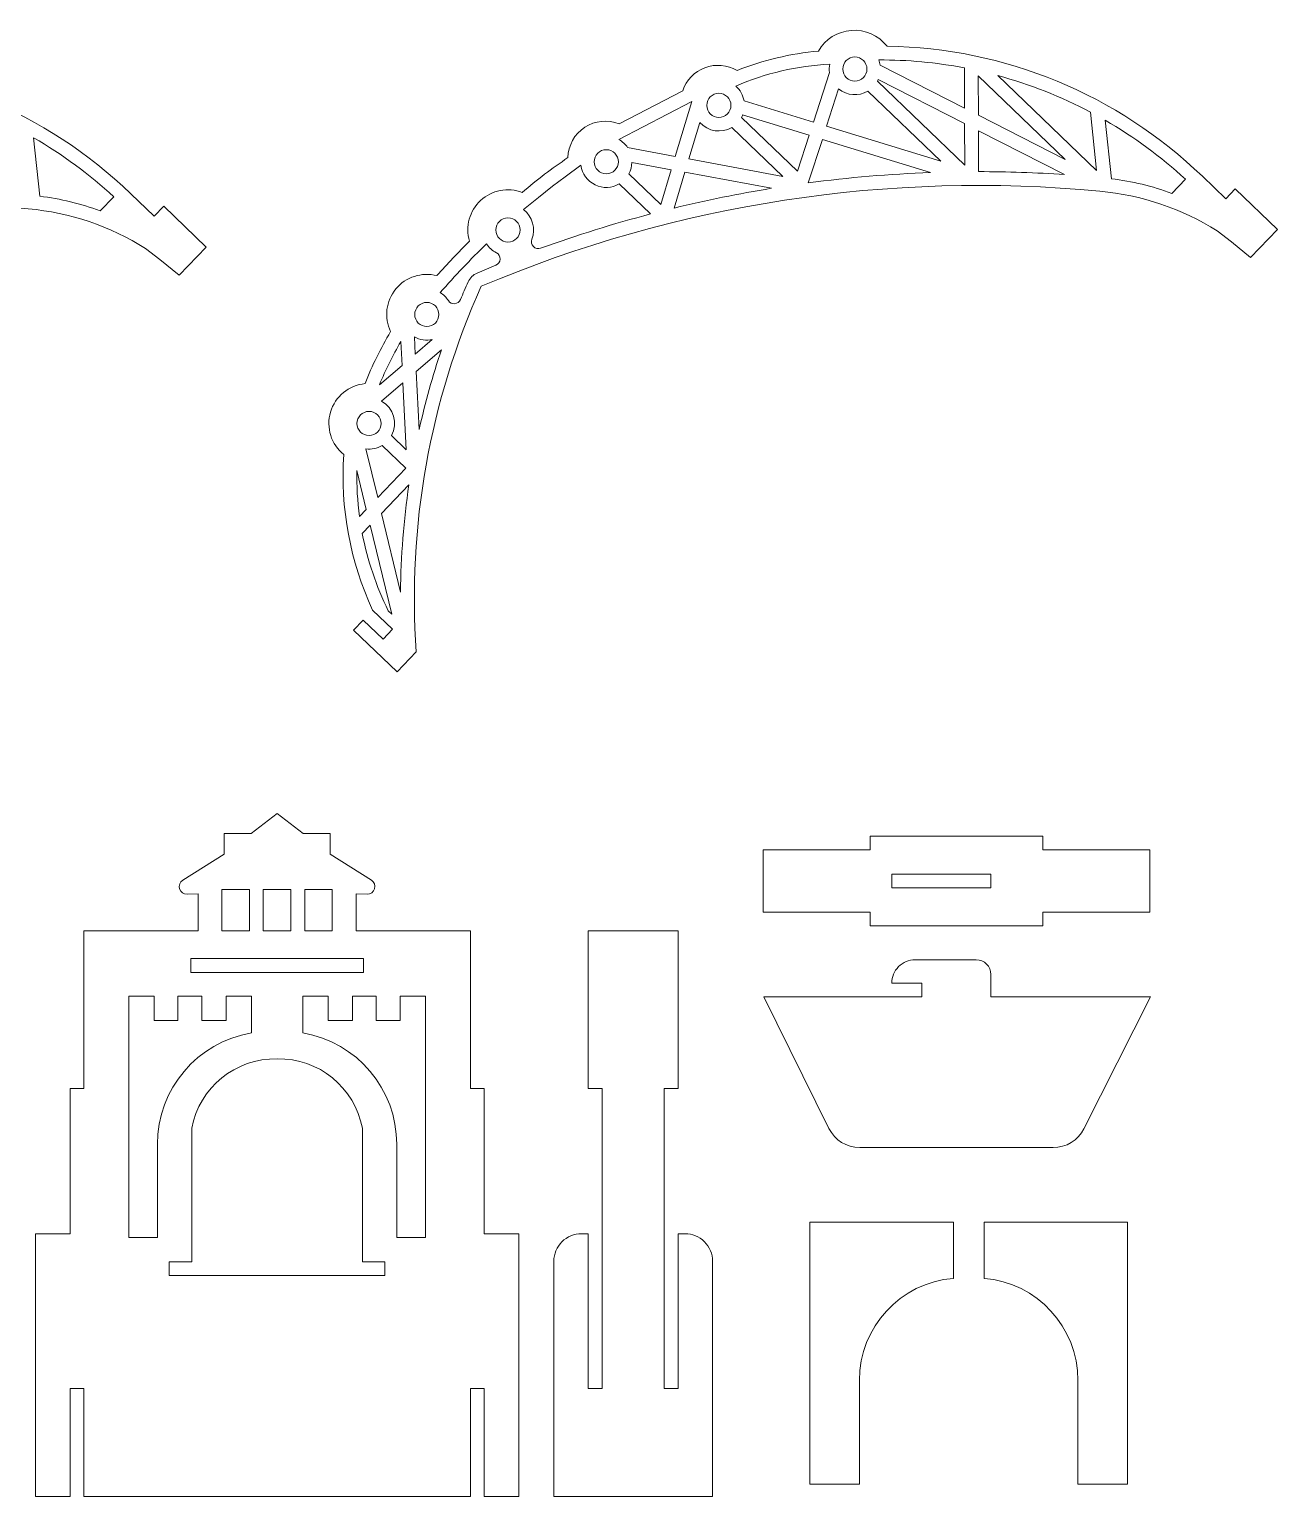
# Model space of a CAD drawing. Header units: millimetres. Extents: x -924 to 692, y -968 to 888.
# Drawn here: x 296.2 to 657.9, y -182 to 243.1 of the extents above; entities that cross this region are included whole.
import ezdxf

# ---------------------------------------------------------------- set-up
doc = ezdxf.new("R2010")
doc.units = ezdxf.units.MM
doc.header["$MEASUREMENT"] = 0

msp = doc.modelspace()

# ---------------------------------------------------------------- linework, layer by layer
at = {"lineweight": 5}
for points, knots in [([(645.5899, 196.925), (645.5899, 196.925), (657.8737, 185.1338), (657.8737, 185.1338), (657.8737, 185.1338), (657.8737, 185.1338), (650.0518, 176.985), (650.0518, 176.985), (650.0518, 176.985), (650.0518, 176.985), (644.5209, 181.5299), (644.5209, 181.5299), (644.5209, 181.5299), (644.5209, 181.5299), (640.3205, 184.7209), (640.3205, 184.7209), (640.3205, 184.7209), (630.0738, 191.193), (618.4363, 195.1263), (606.3639, 196.1949), (606.3639, 196.1949), (545.243, 202.0787), (483.6476, 192.6245), (427.1106, 168.6672), (427.1106, 168.6672), (412.1661, 135.4465), (405.6911, 99.056), (408.2678, 62.7198), (408.2678, 62.7198), (408.2678, 62.7198), (402.7279, 56.9484), (402.7279, 56.9484), (402.7279, 56.9484), (402.7279, 56.9484), (390.0931, 69.0765), (390.0931, 69.0765), (390.0931, 69.0765), (390.0931, 69.0765), (392.863, 71.9622), (392.863, 71.9622), (392.863, 71.9622), (392.863, 71.9622), (398.6344, 66.4222), (398.6344, 66.4222), (398.6344, 66.4222), (398.6344, 66.4222), (401.4044, 69.3079), (401.4044, 69.3079), (401.4044, 69.3079), (401.4044, 69.3079), (395.633, 74.8479), (395.633, 74.8479), (395.633, 74.8479), (389.0892, 88.9177), (386.2099, 104.4215), (387.2619, 119.9029), (387.2619, 119.9029), (383.6072, 122.854), (382.0921, 127.7172), (383.4239, 132.2218), (383.4239, 132.2218), (384.7557, 136.7265), (388.7578, 139.9926), (393.4296, 140.4819), (393.4296, 140.4819), (395.495, 145.6857), (397.9696, 150.7185), (400.8293, 155.5318), (400.8293, 155.5318), (398.8896, 159.5964), (399.4764, 164.4162), (402.3346, 167.8967), (402.3346, 167.8967), (405.1928, 171.3772), (409.8714, 172.8733), (414.2357, 171.7612), (414.2357, 171.7612), (417.2984, 175.1754), (420.4516, 178.5077), (423.6917, 181.754), (423.6917, 181.754), (422.4492, 185.9766), (423.702, 190.5386), (426.9266, 193.5346), (426.9266, 193.5346), (430.1512, 196.5305), (434.8484, 197.4238), (438.9684, 195.8746), (438.9684, 195.8746), (443.1781, 199.5017), (447.6059, 202.8687), (452.2261, 205.956), (452.2261, 205.956), (452.3041, 209.5), (454.1136, 212.7809), (457.0695, 214.7377), (457.0695, 214.7377), (460.0254, 216.6944), (463.7789, 217.0681), (467.0718, 215.7556), (467.0718, 215.7556), (467.0718, 215.7556), (485.472, 225.3224), (485.472, 225.3224), (485.472, 225.3224), (486.5, 228.4176), (488.8742, 230.8811), (491.9294, 232.0227), (491.9294, 232.0227), (494.9846, 233.1643), (498.4105, 232.8506), (501.2164, 231.1879), (501.2164, 231.1879), (508.7642, 234.2104), (516.7177, 236.1071), (524.8171, 236.8167), (524.8171, 236.8167), (526.7964, 240.2852), (530.3722, 242.5412), (534.355, 242.8342), (534.355, 242.8342), (538.3377, 243.1272), (542.2259, 241.3924), (544.6916, 238.251), (544.6916, 238.251), (578.822, 237.7479), (611.4999, 224.2513), (636.051, 200.5368), (636.051, 200.5368), (636.051, 200.5368), (642.8199, 194.0393), (642.8199, 194.0393), (642.8199, 194.0393), (642.8199, 194.0393), (645.5899, 196.925), (645.5899, 196.925)], [0, 0, 0, 0, 0.02941176, 0.02941176, 0.02941176, 0.02941176, 0.05882353, 0.05882353, 0.05882353, 0.05882353, 0.08823529, 0.08823529, 0.08823529, 0.08823529, 0.11764706, 0.11764706, 0.11764706, 0.11764706, 0.14705882, 0.14705882, 0.14705882, 0.14705882, 0.17647059, 0.17647059, 0.17647059, 0.17647059, 0.20588235, 0.20588235, 0.20588235, 0.20588235, 0.23529412, 0.23529412, 0.23529412, 0.23529412, 0.26470588, 0.26470588, 0.26470588, 0.26470588, 0.29411765, 0.29411765, 0.29411765, 0.29411765, 0.32352941, 0.32352941, 0.32352941, 0.32352941, 0.35294118, 0.35294118, 0.35294118, 0.35294118, 0.38235294, 0.38235294, 0.38235294, 0.38235294, 0.41176471, 0.41176471, 0.41176471, 0.41176471, 0.44117647, 0.44117647, 0.44117647, 0.44117647, 0.47058824, 0.47058824, 0.47058824, 0.47058824, 0.5, 0.5, 0.5, 0.5, 0.52941176, 0.52941176, 0.52941176, 0.52941176, 0.55882353, 0.55882353, 0.55882353, 0.55882353, 0.58823529, 0.58823529, 0.58823529, 0.58823529, 0.61764706, 0.61764706, 0.61764706, 0.61764706, 0.64705882, 0.64705882, 0.64705882, 0.64705882, 0.67647059, 0.67647059, 0.67647059, 0.67647059, 0.70588235, 0.70588235, 0.70588235, 0.70588235, 0.73529412, 0.73529412, 0.73529412, 0.73529412, 0.76470588, 0.76470588, 0.76470588, 0.76470588, 0.79411765, 0.79411765, 0.79411765, 0.79411765, 0.82352941, 0.82352941, 0.82352941, 0.82352941, 0.85294118, 0.85294118, 0.85294118, 0.85294118, 0.88235294, 0.88235294, 0.88235294, 0.88235294, 0.91176471, 0.91176471, 0.91176471, 0.91176471, 0.94117647, 0.94117647, 0.94117647, 0.94117647, 0.97058824, 0.97058824, 0.97058824, 0.97058824, 1, 1, 1, 1]), ([(335.0795, 191.845), (335.0795, 191.845), (347.3633, 180.0538), (347.3633, 180.0538), (347.3633, 180.0538), (347.3633, 180.0538), (339.5413, 171.905), (339.5413, 171.905), (339.5413, 171.905), (339.5413, 171.905), (334.0104, 176.4499), (334.0104, 176.4499), (334.0104, 176.4499), (334.0104, 176.4499), (329.8101, 179.6409), (329.8101, 179.6409), (329.8101, 179.6409), (319.5634, 186.113), (307.9258, 190.0463), (295.8535, 191.1149), (295.8535, 191.1149), (234.7326, 196.9987), (173.1372, 187.5445), (116.6002, 163.5872), (116.6002, 163.5872), (101.6556, 130.3665), (95.1807, 93.976), (97.7574, 57.6398), (97.7574, 57.6398), (97.7574, 57.6398), (92.2175, 51.8684), (92.2175, 51.8684), (92.2175, 51.8684), (92.2175, 51.8684), (79.5826, 63.9965), (79.5826, 63.9965), (79.5826, 63.9965), (79.5826, 63.9965), (82.3526, 66.8822), (82.3526, 66.8822), (82.3526, 66.8822), (82.3526, 66.8822), (88.124, 61.3422), (88.124, 61.3422), (88.124, 61.3422), (88.124, 61.3422), (90.894, 64.2279), (90.894, 64.2279), (90.894, 64.2279), (90.894, 64.2279), (85.1226, 69.7679), (85.1226, 69.7679), (85.1226, 69.7679), (78.5788, 83.8377), (75.6995, 99.3415), (76.7514, 114.8229), (76.7514, 114.8229), (73.0968, 117.774), (71.5816, 122.6372), (72.9134, 127.1418), (72.9134, 127.1418), (74.2453, 131.6465), (78.2474, 134.9126), (82.9192, 135.4019), (82.9192, 135.4019), (84.9846, 140.6057), (87.4591, 145.6385), (90.3189, 150.4518), (90.3189, 150.4518), (88.3792, 154.5164), (88.966, 159.3362), (91.8241, 162.8167), (91.8241, 162.8167), (94.6823, 166.2972), (99.361, 167.7933), (103.7252, 166.6812), (103.7252, 166.6812), (106.7879, 170.0954), (109.9412, 173.4277), (113.1812, 176.674), (113.1812, 176.674), (111.9388, 180.8966), (113.1915, 185.4586), (116.4162, 188.4546), (116.4162, 188.4546), (119.6408, 191.4505), (124.338, 192.3438), (128.4579, 190.7946), (128.4579, 190.7946), (132.6676, 194.4217), (137.0955, 197.7887), (141.7157, 200.876), (141.7157, 200.876), (141.7937, 204.42), (143.6032, 207.7009), (146.5591, 209.6577), (146.5591, 209.6577), (149.515, 211.6144), (153.2685, 211.9881), (156.5614, 210.6756), (156.5614, 210.6756), (156.5614, 210.6756), (174.9615, 220.2424), (174.9615, 220.2424), (174.9615, 220.2424), (175.9896, 223.3376), (178.3637, 225.8011), (181.419, 226.9427), (181.419, 226.9427), (184.4742, 228.0843), (187.9001, 227.7706), (190.706, 226.1079), (190.706, 226.1079), (198.2538, 229.1304), (206.2072, 231.0271), (214.3067, 231.7367), (214.3067, 231.7367), (216.286, 235.2052), (219.8618, 237.4612), (223.8445, 237.7542), (223.8445, 237.7542), (227.8273, 238.0472), (231.7155, 236.3124), (234.1811, 233.171), (234.1811, 233.171), (268.3116, 232.6679), (300.9894, 219.1713), (325.5406, 195.4568), (325.5406, 195.4568), (325.5406, 195.4568), (332.3095, 188.9593), (332.3095, 188.9593), (332.3095, 188.9593), (332.3095, 188.9593), (335.0795, 191.845), (335.0795, 191.845)], [0, 0, 0, 0, 0.02941176, 0.02941176, 0.02941176, 0.02941176, 0.05882353, 0.05882353, 0.05882353, 0.05882353, 0.08823529, 0.08823529, 0.08823529, 0.08823529, 0.11764706, 0.11764706, 0.11764706, 0.11764706, 0.14705882, 0.14705882, 0.14705882, 0.14705882, 0.17647059, 0.17647059, 0.17647059, 0.17647059, 0.20588235, 0.20588235, 0.20588235, 0.20588235, 0.23529412, 0.23529412, 0.23529412, 0.23529412, 0.26470588, 0.26470588, 0.26470588, 0.26470588, 0.29411765, 0.29411765, 0.29411765, 0.29411765, 0.32352941, 0.32352941, 0.32352941, 0.32352941, 0.35294118, 0.35294118, 0.35294118, 0.35294118, 0.38235294, 0.38235294, 0.38235294, 0.38235294, 0.41176471, 0.41176471, 0.41176471, 0.41176471, 0.44117647, 0.44117647, 0.44117647, 0.44117647, 0.47058824, 0.47058824, 0.47058824, 0.47058824, 0.5, 0.5, 0.5, 0.5, 0.52941176, 0.52941176, 0.52941176, 0.52941176, 0.55882353, 0.55882353, 0.55882353, 0.55882353, 0.58823529, 0.58823529, 0.58823529, 0.58823529, 0.61764706, 0.61764706, 0.61764706, 0.61764706, 0.64705882, 0.64705882, 0.64705882, 0.64705882, 0.67647059, 0.67647059, 0.67647059, 0.67647059, 0.70588235, 0.70588235, 0.70588235, 0.70588235, 0.73529412, 0.73529412, 0.73529412, 0.73529412, 0.76470588, 0.76470588, 0.76470588, 0.76470588, 0.79411765, 0.79411765, 0.79411765, 0.79411765, 0.82352941, 0.82352941, 0.82352941, 0.82352941, 0.85294118, 0.85294118, 0.85294118, 0.85294118, 0.88235294, 0.88235294, 0.88235294, 0.88235294, 0.91176471, 0.91176471, 0.91176471, 0.91176471, 0.94117647, 0.94117647, 0.94117647, 0.94117647, 0.97058824, 0.97058824, 0.97058824, 0.97058824, 1, 1, 1, 1]), ([(538.8623, 231.6239), (538.8623, 233.5569), (537.2953, 235.1239), (535.3623, 235.1239), (535.3623, 235.1239), (533.4293, 235.1239), (531.8623, 233.5569), (531.8623, 231.6239), (531.8623, 231.6239), (531.8622, 229.6909), (533.4292, 228.1239), (535.3622, 228.1239), (535.3622, 228.1239), (537.2952, 228.1239), (538.8622, 229.6909), (538.8623, 231.6239)], [0, 0, 0, 0, 0.25, 0.25, 0.25, 0.25, 0.5, 0.5, 0.5, 0.5, 0.75, 0.75, 0.75, 0.75, 1, 1, 1, 1]), ([(542.2971, 234.2651), (550.6151, 234.2908), (558.9179, 233.5199), (567.089, 231.9635), (567.089, 231.9635), (567.089, 231.9635), (567.1426, 220.3008), (567.1426, 220.3008), (567.1426, 220.3008), (567.1426, 220.3008), (542.6964, 232.7548), (542.6964, 232.7548), (542.6964, 232.7548), (542.6168, 233.2709), (542.483, 233.7771), (542.2971, 234.2651)], [0, 0, 0, 0, 0.25, 0.25, 0.25, 0.25, 0.5, 0.5, 0.5, 0.5, 0.75, 0.75, 0.75, 0.75, 1, 1, 1, 1]), ([(528.0764, 233.0327), (527.9242, 232.2455), (527.9005, 231.439), (528.0064, 230.6441), (528.0064, 230.6441), (528.0064, 230.6441), (523.3462, 216.2323), (523.3462, 216.2323), (523.3462, 216.2323), (523.3462, 216.2323), (503.2588, 222.3927), (503.2588, 222.3927), (503.2588, 222.3927), (502.9638, 224.0629), (502.1066, 225.581), (500.8282, 226.6956), (500.8282, 226.6956), (509.4603, 230.4127), (518.69, 232.5588), (528.0764, 233.0327)], [0, 0, 0, 0, 0.2, 0.2, 0.2, 0.2, 0.4, 0.4, 0.4, 0.4, 0.6, 0.6, 0.6, 0.6, 0.8, 0.8, 0.8, 0.8, 1, 1, 1, 1]), ([(571.152, 218.2582), (571.152, 218.2582), (571.0997, 229.6377), (571.0997, 229.6377), (571.0997, 229.6377), (571.0997, 229.6377), (596.3031, 205.445), (596.3031, 205.445), (596.3031, 205.445), (596.3031, 205.445), (571.152, 218.2582), (571.152, 218.2582)], [0, 0, 0, 0, 0.33333333, 0.33333333, 0.33333333, 0.33333333, 0.66666667, 0.66666667, 0.66666667, 0.66666667, 1, 1, 1, 1]), ([(603.6422, 219.1422), (603.6422, 219.1422), (605.4207, 202.2376), (605.4207, 202.2376), (605.4207, 202.2376), (605.4207, 202.2376), (576.7775, 229.7322), (576.7775, 229.7322), (576.7775, 229.7322), (586.0963, 227.2082), (595.1077, 223.6558), (603.6422, 219.1422)], [0, 0, 0, 0, 0.33333333, 0.33333333, 0.33333333, 0.33333333, 0.66666667, 0.66666667, 0.66666667, 0.66666667, 1, 1, 1, 1]), ([(539.1327, 225.2323), (539.1327, 225.2323), (560.3222, 204.8926), (560.3222, 204.8926), (560.3222, 204.8926), (560.3222, 204.8926), (527.1708, 215.0594), (527.1708, 215.0594), (527.1708, 215.0594), (527.1708, 215.0594), (530.6685, 225.8761), (530.6685, 225.8761), (530.6685, 225.8761), (533.0782, 223.9096), (536.4543, 223.6512), (539.1327, 225.2323)], [0, 0, 0, 0, 0.25, 0.25, 0.25, 0.25, 0.5, 0.5, 0.5, 0.5, 0.75, 0.75, 0.75, 0.75, 1, 1, 1, 1]), ([(542.1206, 228.559), (542.0528, 228.4097), (541.9802, 228.2626), (541.9027, 228.118), (541.9027, 228.118), (541.9027, 228.118), (567.2183, 203.8176), (567.2183, 203.8176), (567.2183, 203.8176), (567.2183, 203.8176), (567.1633, 215.8011), (567.1633, 215.8011), (567.1633, 215.8011), (567.1633, 215.8011), (542.1206, 228.559), (542.1206, 228.559)], [0, 0, 0, 0, 0.25, 0.25, 0.25, 0.25, 0.5, 0.5, 0.5, 0.5, 0.75, 0.75, 0.75, 0.75, 1, 1, 1, 1]), ([(469.495, 208.8878), (469.495, 208.8878), (483.3328, 206.312), (483.3328, 206.312), (483.3328, 206.312), (483.3328, 206.312), (488.1143, 222.1879), (488.1143, 222.1879), (488.1143, 222.1879), (488.1143, 222.1879), (466.9934, 211.2065), (466.9934, 211.2065), (466.9934, 211.2065), (467.9959, 210.6384), (468.8525, 209.8443), (469.495, 208.8878)], [0, 0, 0, 0, 0.25, 0.25, 0.25, 0.25, 0.5, 0.5, 0.5, 0.5, 0.75, 0.75, 0.75, 0.75, 1, 1, 1, 1]), ([(499.451, 221.1026), (499.451, 223.0356), (497.884, 224.6026), (495.951, 224.6026), (495.951, 224.6026), (494.018, 224.6026), (492.451, 223.0356), (492.451, 221.1026), (492.451, 221.1026), (492.451, 219.1696), (494.018, 217.6026), (495.951, 217.6026), (495.951, 217.6026), (497.884, 217.6026), (499.451, 219.1696), (499.451, 221.1026)], [0, 0, 0, 0, 0.25, 0.25, 0.25, 0.25, 0.5, 0.5, 0.5, 0.5, 0.75, 0.75, 0.75, 0.75, 1, 1, 1, 1]), ([(502.8376, 218.338), (502.7359, 218.0848), (502.6204, 217.8373), (502.4914, 217.5968), (502.4914, 217.5968), (502.4914, 217.5968), (518.743, 201.9969), (518.743, 201.9969), (518.743, 201.9969), (518.743, 201.9969), (522.1153, 212.4259), (522.1153, 212.4259), (522.1153, 212.4259), (522.1153, 212.4259), (502.8376, 218.338), (502.8376, 218.338)], [0, 0, 0, 0, 0.25, 0.25, 0.25, 0.25, 0.5, 0.5, 0.5, 0.5, 0.75, 0.75, 0.75, 0.75, 1, 1, 1, 1]), ([(514.519, 200.5069), (514.519, 200.5069), (487.2885, 205.5757), (487.2885, 205.5757), (487.2885, 205.5757), (487.2885, 205.5757), (490.4612, 216.1096), (490.4612, 216.1096), (490.4612, 216.1096), (492.8291, 213.5082), (496.6923, 212.9224), (499.7215, 214.7111), (499.7215, 214.7111), (499.7215, 214.7111), (514.519, 200.5069), (514.519, 200.5069)], [0, 0, 0, 0, 0.25, 0.25, 0.25, 0.25, 0.5, 0.5, 0.5, 0.5, 0.75, 0.75, 0.75, 0.75, 1, 1, 1, 1]), ([(596.1254, 201.0464), (596.1254, 201.0464), (571.1727, 213.7585), (571.1727, 213.7585), (571.1727, 213.7585), (571.1727, 213.7585), (571.2272, 201.8935), (571.2272, 201.8935), (571.2272, 201.8935), (579.5336, 201.8885), (587.838, 201.606), (596.1254, 201.0464)], [0, 0, 0, 0, 0.33333333, 0.33333333, 0.33333333, 0.33333333, 0.66666667, 0.66666667, 0.66666667, 0.66666667, 1, 1, 1, 1]), ([(627.2252, 195.5981), (621.5597, 197.6739), (615.6793, 199.1034), (609.693, 199.8596), (609.693, 199.8596), (609.693, 199.8596), (607.9128, 216.7802), (607.9128, 216.7802), (607.9128, 216.7802), (616.2631, 211.9556), (624.0537, 206.2178), (631.1386, 199.675), (631.1386, 199.675), (631.1386, 199.675), (627.2252, 195.5981), (627.2252, 195.5981)], [0, 0, 0, 0, 0.25, 0.25, 0.25, 0.25, 0.5, 0.5, 0.5, 0.5, 0.75, 0.75, 0.75, 0.75, 1, 1, 1, 1]), ([(316.7148, 190.5181), (311.0493, 192.5939), (305.1688, 194.0234), (299.1826, 194.7796), (299.1826, 194.7796), (299.1826, 194.7796), (297.4023, 211.7002), (297.4023, 211.7002), (297.4023, 211.7002), (305.7527, 206.8756), (313.5433, 201.1378), (320.6282, 194.595), (320.6282, 194.595), (320.6282, 194.595), (316.7148, 190.5181), (316.7148, 190.5181)], [0, 0, 0, 0, 0.25, 0.25, 0.25, 0.25, 0.5, 0.5, 0.5, 0.5, 0.75, 0.75, 0.75, 0.75, 1, 1, 1, 1]), ([(521.8616, 198.6406), (533.6138, 200.2033), (545.4349, 201.2045), (557.2825, 201.6409), (557.2825, 201.6409), (557.2825, 201.6409), (525.94, 211.253), (525.94, 211.253), (525.94, 211.253), (525.94, 211.253), (521.8616, 198.6406), (521.8616, 198.6406)], [0, 0, 0, 0, 0.33333333, 0.33333333, 0.33333333, 0.33333333, 0.66666667, 0.66666667, 0.66666667, 0.66666667, 1, 1, 1, 1]), ([(466.8347, 204.7503), (466.8347, 206.6833), (465.2677, 208.2503), (463.3347, 208.2503), (463.3347, 208.2503), (461.4017, 208.2503), (459.8347, 206.6833), (459.8347, 204.7503), (459.8347, 204.7503), (459.8347, 202.8173), (461.4017, 201.2503), (463.3347, 201.2503), (463.3347, 201.2503), (465.2677, 201.2503), (466.8347, 202.8173), (466.8347, 204.7503)], [0, 0, 0, 0, 0.25, 0.25, 0.25, 0.25, 0.5, 0.5, 0.5, 0.5, 0.75, 0.75, 0.75, 0.75, 1, 1, 1, 1]), ([(479.1307, 192.36), (479.1307, 192.36), (482.1724, 202.4593), (482.1724, 202.4593), (482.1724, 202.4593), (482.1724, 202.4593), (470.7536, 204.5848), (470.7536, 204.5848), (470.7536, 204.5848), (470.7276, 203.4179), (470.4265, 202.2732), (469.8751, 201.2445), (469.8751, 201.2445), (469.8751, 201.2445), (479.1307, 192.36), (479.1307, 192.36)], [0, 0, 0, 0, 0.25, 0.25, 0.25, 0.25, 0.5, 0.5, 0.5, 0.5, 0.75, 0.75, 0.75, 0.75, 1, 1, 1, 1]), ([(439.3808, 190.8832), (441.9887, 188.8741), (442.9584, 185.3815), (441.7649, 182.3135), (441.7649, 182.3135), (441.4821, 181.5806), (441.6538, 180.75), (442.2041, 180.1894), (442.2041, 180.1894), (442.7544, 179.6288), (443.5702, 179.4375), (444.3082, 179.7067), (444.3082, 179.7067), (454.7821, 183.4911), (465.4212, 186.8045), (476.1917, 189.6366), (476.1917, 189.6366), (476.1917, 189.6366), (467.1051, 198.3588), (467.1051, 198.3588), (467.1051, 198.3588), (464.9695, 197.0948), (462.343, 196.9832), (460.1078, 198.0615), (460.1078, 198.0615), (457.8726, 199.1398), (456.3223, 201.286), (455.9824, 203.7443), (455.9824, 203.7443), (455.9824, 203.7443), (451.4443, 200.436), (451.4443, 200.436), (451.4443, 200.436), (451.4443, 200.436), (447.7559, 197.7197), (447.7559, 197.7197), (447.7559, 197.7197), (447.7559, 197.7197), (443.7065, 194.3937), (443.7065, 194.3937), (443.7065, 194.3937), (443.7065, 194.3937), (439.3808, 190.8832), (439.3808, 190.8832)], [0, 0, 0, 0, 0.09090909, 0.09090909, 0.09090909, 0.09090909, 0.18181818, 0.18181818, 0.18181818, 0.18181818, 0.27272727, 0.27272727, 0.27272727, 0.27272727, 0.36363636, 0.36363636, 0.36363636, 0.36363636, 0.45454545, 0.45454545, 0.45454545, 0.45454545, 0.54545455, 0.54545455, 0.54545455, 0.54545455, 0.63636364, 0.63636364, 0.63636364, 0.63636364, 0.72727273, 0.72727273, 0.72727273, 0.72727273, 0.81818182, 0.81818182, 0.81818182, 0.81818182, 0.90909091, 0.90909091, 0.90909091, 0.90909091, 1, 1, 1, 1]), ([(511.1721, 197.0612), (511.1721, 197.0612), (486.1281, 201.7229), (486.1281, 201.7229), (486.1281, 201.7229), (486.1281, 201.7229), (483.007, 191.3601), (483.007, 191.3601), (483.007, 191.3601), (492.3184, 193.6216), (501.7142, 195.5235), (511.1721, 197.0612)], [0, 0, 0, 0, 0.33333333, 0.33333333, 0.33333333, 0.33333333, 0.66666667, 0.66666667, 0.66666667, 0.66666667, 1, 1, 1, 1]), ([(438.3499, 185.0063), (438.3499, 186.9392), (436.7829, 188.5062), (434.8499, 188.5063), (434.8499, 188.5063), (432.9169, 188.5063), (431.3499, 186.9393), (431.3499, 185.0063), (431.3499, 185.0063), (431.3499, 183.0733), (432.9169, 181.5063), (434.8499, 181.5063), (434.8499, 181.5063), (436.7829, 181.5062), (438.3499, 183.0732), (438.3499, 185.0062)], [0, 0, 0, 0, 0.25, 0.25, 0.25, 0.25, 0.5, 0.5, 0.5, 0.5, 0.75, 0.75, 0.75, 0.75, 1, 1, 1, 1]), ([(431.3428, 174.7474), (432.0701, 175.0412), (432.5585, 175.7332), (432.5918, 176.517), (432.5918, 176.517), (432.6251, 177.3007), (432.197, 178.0316), (431.4972, 178.386)], [0, 0, 0, 0, 0.5, 0.5, 0.5, 0.5, 1, 1, 1, 1]), ([(414.8331, 160.507), (414.8331, 162.44), (413.2661, 164.007), (411.3331, 164.007), (411.3331, 164.007), (409.4001, 164.007), (407.8331, 162.44), (407.8331, 160.507), (407.8331, 160.507), (407.8331, 158.574), (409.4001, 157.007), (411.3331, 157.007), (411.3331, 157.007), (413.2661, 157.007), (414.8331, 158.574), (414.8331, 160.507)], [0, 0, 0, 0, 0.25, 0.25, 0.25, 0.25, 0.5, 0.5, 0.5, 0.5, 0.75, 0.75, 0.75, 0.75, 1, 1, 1, 1]), ([(417.5669, 164.533), (417.9696, 163.9094), (418.6845, 163.5602), (419.4239, 163.6259), (419.4239, 163.6259), (420.1633, 163.6916), (420.8055, 164.1614), (421.092, 164.8462)], [0, 0, 0, 0, 0.5, 0.5, 0.5, 0.5, 1, 1, 1, 1]), ([(412.9208, 153.258), (412.9208, 153.258), (407.9893, 149.0349), (407.9893, 149.0349), (407.9893, 149.0349), (407.9893, 149.0349), (407.7359, 154.0163), (407.7359, 154.0163), (407.7359, 154.0163), (409.3149, 153.1414), (411.1574, 152.8716), (412.9208, 153.258)], [0, 0, 0, 0, 0.33333333, 0.33333333, 0.33333333, 0.33333333, 0.66666667, 0.66666667, 0.66666667, 0.66666667, 1, 1, 1, 1]), ([(403.7982, 152.6895), (403.7982, 152.6895), (404.1513, 145.7483), (404.1513, 145.7483), (404.1513, 145.7483), (404.1513, 145.7483), (397.607, 140.1441), (397.607, 140.1441), (397.607, 140.1441), (399.3813, 144.4624), (401.4501, 148.6544), (403.7982, 152.6895)], [0, 0, 0, 0, 0.33333333, 0.33333333, 0.33333333, 0.33333333, 0.66666667, 0.66666667, 0.66666667, 0.66666667, 1, 1, 1, 1]), ([(415.5808, 150.2697), (415.5808, 150.2697), (408.246, 143.9885), (408.246, 143.9885), (408.246, 143.9885), (408.246, 143.9885), (409.1027, 127.147), (409.1027, 127.147), (409.1027, 127.147), (410.8475, 134.9644), (413.0102, 142.6836), (415.5808, 150.2697)], [0, 0, 0, 0, 0.33333333, 0.33333333, 0.33333333, 0.33333333, 0.66666667, 0.66666667, 0.66666667, 0.66666667, 1, 1, 1, 1]), ([(401.1376, 125.4123), (403.0495, 128.9844), (401.7531, 133.4252), (398.2142, 135.3978), (398.2142, 135.3978), (398.2142, 135.3978), (404.408, 140.7018), (404.408, 140.7018), (404.408, 140.7018), (404.408, 140.7018), (405.3935, 121.3271), (405.3935, 121.3271), (405.3935, 121.3271), (405.3935, 121.3271), (401.1376, 125.4123), (401.1376, 125.4123)], [0, 0, 0, 0, 0.25, 0.25, 0.25, 0.25, 0.5, 0.5, 0.5, 0.5, 0.75, 0.75, 0.75, 0.75, 1, 1, 1, 1]), ([(398.0972, 128.9182), (398.0972, 130.8512), (396.5302, 132.4182), (394.5972, 132.4182), (394.5972, 132.4182), (392.6642, 132.4182), (391.0972, 130.8512), (391.0972, 128.9182), (391.0972, 128.9182), (391.0972, 126.9852), (392.6642, 125.4182), (394.5972, 125.4182), (394.5972, 125.4182), (396.5302, 125.4182), (398.0972, 126.9852), (398.0972, 128.9182)], [0, 0, 0, 0, 0.25, 0.25, 0.25, 0.25, 0.5, 0.5, 0.5, 0.5, 0.75, 0.75, 0.75, 0.75, 1, 1, 1, 1]), ([(398.3677, 122.5266), (398.3677, 122.5266), (405.2256, 115.9437), (405.2256, 115.9437), (405.2256, 115.9437), (405.2256, 115.9437), (397.0887, 107.4668), (397.0887, 107.4668), (397.0887, 107.4668), (397.0887, 107.4668), (393.6762, 121.5548), (393.6762, 121.5548), (393.6762, 121.5548), (395.3048, 121.3512), (396.9541, 121.6926), (398.3677, 122.5266)], [0, 0, 0, 0, 0.25, 0.25, 0.25, 0.25, 0.5, 0.5, 0.5, 0.5, 0.75, 0.75, 0.75, 0.75, 1, 1, 1, 1]), ([(393.8023, 104.0431), (393.8023, 104.0431), (391.8272, 101.9855), (391.8272, 101.9855), (391.8272, 101.9855), (391.2352, 106.4111), (390.9807, 110.8759), (391.0659, 115.3401), (391.0659, 115.3401), (391.0659, 115.3401), (393.8023, 104.0431), (393.8023, 104.0431)], [0, 0, 0, 0, 0.33333333, 0.33333333, 0.33333333, 0.33333333, 0.66666667, 0.66666667, 0.66666667, 0.66666667, 1, 1, 1, 1]), ([(406.131, 111.1106), (404.6107, 100.8331), (403.8064, 90.4638), (403.7238, 80.0747), (403.7238, 80.0747), (403.7238, 80.0747), (398.2059, 102.8545), (398.2059, 102.8545), (398.2059, 102.8545), (398.2059, 102.8545), (406.131, 111.1106), (406.131, 111.1106)], [0, 0, 0, 0, 0.33333333, 0.33333333, 0.33333333, 0.33333333, 0.66666667, 0.66666667, 0.66666667, 0.66666667, 1, 1, 1, 1]), ([(392.6313, 97.047), (392.6313, 97.047), (394.9196, 99.4308), (394.9196, 99.4308), (394.9196, 99.4308), (394.9196, 99.4308), (401.1496, 73.711), (401.1496, 73.711), (401.1496, 73.711), (401.1496, 73.711), (400.157, 74.6638), (400.157, 74.6638), (400.157, 74.6638), (396.6549, 81.7524), (394.1233, 89.2825), (392.6313, 97.047)], [0, 0, 0, 0, 0.25, 0.25, 0.25, 0.25, 0.5, 0.5, 0.5, 0.5, 0.75, 0.75, 0.75, 0.75, 1, 1, 1, 1]), ([(437.9508, -182.0422), (437.9508, -182.0422), (437.9508, -105.8478), (437.9508, -105.8478), (437.9508, -105.8478), (437.9508, -105.8478), (427.9508, -105.8478), (427.9508, -105.8478), (427.9508, -105.8478), (427.9508, -105.8478), (427.9508, -63.7971), (427.9508, -63.7971), (427.9508, -63.7971), (427.9508, -63.7971), (423.9508, -63.7971), (423.9508, -63.7971), (423.9508, -63.7971), (423.9508, -63.7971), (423.9508, -18.1374), (423.9508, -18.1374), (423.9508, -18.1374), (423.9508, -18.1374), (390.8411, -18.1374), (390.8411, -18.1374), (390.8411, -18.1374), (390.8411, -18.1374), (390.8411, -7.3912), (390.8411, -7.3912), (390.8411, -7.3912), (390.8411, -7.3912), (394.046, -7.4703), (394.046, -7.4703), (394.046, -7.4703), (395.0398, -7.4867), (395.9221, -6.8372), (396.2017, -5.8834), (396.2017, -5.8834), (396.4813, -4.9296), (396.1199, -3.9258), (395.2746, -3.4031), (395.2746, -3.4031), (395.2746, -3.4031), (383.3235, 4.1233), (383.3235, 4.1233), (383.3235, 4.1233), (383.3235, 4.1233), (383.3235, 10.1224), (383.3235, 10.1224), (383.3235, 10.1224), (383.3235, 10.1224), (375.4643, 10.1224), (375.4643, 10.1224), (375.4643, 10.1224), (375.4643, 10.1224), (367.9508, 15.8915), (367.9508, 15.8915), (367.9508, 15.8915), (367.9508, 15.8915), (360.4372, 10.1224), (360.4372, 10.1224), (360.4372, 10.1224), (360.4372, 10.1224), (352.578, 10.1224), (352.578, 10.1224), (352.578, 10.1224), (352.578, 10.1224), (352.578, 4.1233), (352.578, 4.1233), (352.578, 4.1233), (352.578, 4.1233), (340.6269, -3.4031), (340.6269, -3.4031), (340.6269, -3.4031), (339.7903, -3.9396), (339.4151, -4.969), (339.7103, -5.918), (339.7103, -5.918), (340.0055, -6.8671), (340.8621, -7.503), (341.8555, -7.4703), (341.8555, -7.4703), (341.8555, -7.4703), (345.0604, -7.3912), (345.0604, -7.3912), (345.0604, -7.3912), (345.0604, -7.3912), (345.0604, -18.1374), (345.0604, -18.1374), (345.0604, -18.1374), (345.0604, -18.1374), (311.9508, -18.1374), (311.9508, -18.1374), (311.9508, -18.1374), (311.9508, -18.1374), (311.9508, -63.7971), (311.9508, -63.7971), (311.9508, -63.7971), (311.9508, -63.7971), (307.9508, -63.7971), (307.9508, -63.7971), (307.9508, -63.7971), (307.9508, -63.7971), (307.9508, -105.8478), (307.9508, -105.8478), (307.9508, -105.8478), (307.9508, -105.8478), (297.9508, -105.8478), (297.9508, -105.8478), (297.9508, -105.8478), (297.9508, -105.8478), (297.9508, -182.0422), (297.9508, -182.0422), (297.9508, -182.0422), (297.9508, -182.0422), (307.9508, -182.0422), (307.9508, -182.0422), (307.9508, -182.0422), (307.9508, -182.0422), (307.9508, -150.7131), (307.9508, -150.7131), (307.9508, -150.7131), (307.9508, -150.7131), (311.9508, -150.7131), (311.9508, -150.7131), (311.9508, -150.7131), (311.9508, -150.7131), (311.9508, -182.0422), (311.9508, -182.0422), (311.9508, -182.0422), (311.9508, -182.0422), (423.9508, -182.0422), (423.9508, -182.0422), (423.9508, -182.0422), (423.9508, -182.0422), (423.9508, -150.7131), (423.9508, -150.7131), (423.9508, -150.7131), (423.9508, -150.7131), (427.9508, -150.7131), (427.9508, -150.7131), (427.9508, -150.7131), (427.9508, -150.7131), (427.9508, -182.0422), (427.9508, -182.0422), (427.9508, -182.0422), (427.9508, -182.0422), (437.9508, -182.0422), (437.9508, -182.0422)], [0, 0, 0, 0, 0.02702703, 0.02702703, 0.02702703, 0.02702703, 0.05405405, 0.05405405, 0.05405405, 0.05405405, 0.08108108, 0.08108108, 0.08108108, 0.08108108, 0.10810811, 0.10810811, 0.10810811, 0.10810811, 0.13513514, 0.13513514, 0.13513514, 0.13513514, 0.16216216, 0.16216216, 0.16216216, 0.16216216, 0.18918919, 0.18918919, 0.18918919, 0.18918919, 0.21621622, 0.21621622, 0.21621622, 0.21621622, 0.24324324, 0.24324324, 0.24324324, 0.24324324, 0.27027027, 0.27027027, 0.27027027, 0.27027027, 0.2972973, 0.2972973, 0.2972973, 0.2972973, 0.32432432, 0.32432432, 0.32432432, 0.32432432, 0.35135135, 0.35135135, 0.35135135, 0.35135135, 0.37837838, 0.37837838, 0.37837838, 0.37837838, 0.40540541, 0.40540541, 0.40540541, 0.40540541, 0.43243243, 0.43243243, 0.43243243, 0.43243243, 0.45945946, 0.45945946, 0.45945946, 0.45945946, 0.48648649, 0.48648649, 0.48648649, 0.48648649, 0.51351351, 0.51351351, 0.51351351, 0.51351351, 0.54054054, 0.54054054, 0.54054054, 0.54054054, 0.56756757, 0.56756757, 0.56756757, 0.56756757, 0.59459459, 0.59459459, 0.59459459, 0.59459459, 0.62162162, 0.62162162, 0.62162162, 0.62162162, 0.64864865, 0.64864865, 0.64864865, 0.64864865, 0.67567568, 0.67567568, 0.67567568, 0.67567568, 0.7027027, 0.7027027, 0.7027027, 0.7027027, 0.72972973, 0.72972973, 0.72972973, 0.72972973, 0.75675676, 0.75675676, 0.75675676, 0.75675676, 0.78378378, 0.78378378, 0.78378378, 0.78378378, 0.81081081, 0.81081081, 0.81081081, 0.81081081, 0.83783784, 0.83783784, 0.83783784, 0.83783784, 0.86486486, 0.86486486, 0.86486486, 0.86486486, 0.89189189, 0.89189189, 0.89189189, 0.89189189, 0.91891892, 0.91891892, 0.91891892, 0.91891892, 0.94594595, 0.94594595, 0.94594595, 0.94594595, 0.97297297, 0.97297297, 0.97297297, 0.97297297, 1, 1, 1, 1]), ([(508.7892, 5.3387), (508.7892, 5.3387), (508.7892, -12.6613), (508.7892, -12.6613), (508.7892, -12.6613), (508.7892, -12.6613), (539.7892, -12.6613), (539.7892, -12.6613), (539.7892, -12.6613), (539.7892, -12.6613), (539.7892, -16.6613), (539.7892, -16.6613), (539.7892, -16.6613), (539.7892, -16.6613), (589.7892, -16.6613), (589.7892, -16.6613), (589.7892, -16.6613), (589.7892, -16.6613), (589.7892, -12.6613), (589.7892, -12.6613), (589.7892, -12.6613), (589.7892, -12.6613), (620.7892, -12.6613), (620.7892, -12.6613), (620.7892, -12.6613), (620.7892, -12.6613), (620.7892, 5.3387), (620.7892, 5.3387), (620.7892, 5.3387), (620.7892, 5.3387), (589.7892, 5.3387), (589.7892, 5.3387), (589.7892, 5.3387), (589.7892, 5.3387), (589.7892, 9.3387), (589.7892, 9.3387), (589.7892, 9.3387), (589.7892, 9.3387), (539.7892, 9.3387), (539.7892, 9.3387), (539.7892, 9.3387), (539.7892, 9.3387), (539.7892, 5.3387), (539.7892, 5.3387), (539.7892, 5.3387), (539.7892, 5.3387), (508.7892, 5.3387), (508.7892, 5.3387)], [0, 0, 0, 0, 0.08333333, 0.08333333, 0.08333333, 0.08333333, 0.16666667, 0.16666667, 0.16666667, 0.16666667, 0.25, 0.25, 0.25, 0.25, 0.33333333, 0.33333333, 0.33333333, 0.33333333, 0.41666667, 0.41666667, 0.41666667, 0.41666667, 0.5, 0.5, 0.5, 0.5, 0.58333333, 0.58333333, 0.58333333, 0.58333333, 0.66666667, 0.66666667, 0.66666667, 0.66666667, 0.75, 0.75, 0.75, 0.75, 0.83333333, 0.83333333, 0.83333333, 0.83333333, 0.91666667, 0.91666667, 0.91666667, 0.91666667, 1, 1, 1, 1]), ([(546.049, -1.6613), (546.049, -1.6613), (546.049, -5.6613), (546.049, -5.6613), (546.049, -5.6613), (546.049, -5.6613), (574.7892, -5.6613), (574.7892, -5.6613), (574.7892, -5.6613), (574.7892, -5.6613), (574.7892, -1.6613), (574.7892, -1.6613), (574.7892, -1.6613), (574.7892, -1.6613), (546.049, -1.6613), (546.049, -1.6613)], [0, 0, 0, 0, 0.25, 0.25, 0.25, 0.25, 0.5, 0.5, 0.5, 0.5, 0.75, 0.75, 0.75, 0.75, 1, 1, 1, 1]), ([(359.9508, -6.1374), (359.9508, -6.1374), (359.9508, -18.1374), (359.9508, -18.1374), (359.9508, -18.1374), (359.9508, -18.1374), (351.9508, -18.1374), (351.9508, -18.1374), (351.9508, -18.1374), (351.9508, -18.1374), (351.9508, -6.1374), (351.9508, -6.1374), (351.9508, -6.1374), (351.9508, -6.1374), (359.9508, -6.1374), (359.9508, -6.1374)], [0, 0, 0, 0, 0.25, 0.25, 0.25, 0.25, 0.5, 0.5, 0.5, 0.5, 0.75, 0.75, 0.75, 0.75, 1, 1, 1, 1]), ([(371.9508, -6.1374), (371.9508, -6.1374), (371.9508, -18.1374), (371.9508, -18.1374), (371.9508, -18.1374), (371.9508, -18.1374), (363.9508, -18.1374), (363.9508, -18.1374), (363.9508, -18.1374), (363.9508, -18.1374), (363.9508, -6.1374), (363.9508, -6.1374), (363.9508, -6.1374), (363.9508, -6.1374), (371.9508, -6.1374), (371.9508, -6.1374)], [0, 0, 0, 0, 0.25, 0.25, 0.25, 0.25, 0.5, 0.5, 0.5, 0.5, 0.75, 0.75, 0.75, 0.75, 1, 1, 1, 1]), ([(383.9508, -6.1374), (383.9508, -6.1374), (383.9508, -18.1374), (383.9508, -18.1374), (383.9508, -18.1374), (383.9508, -18.1374), (375.9508, -18.1374), (375.9508, -18.1374), (375.9508, -18.1374), (375.9508, -18.1374), (375.9508, -6.1374), (375.9508, -6.1374), (375.9508, -6.1374), (375.9508, -6.1374), (383.9508, -6.1374), (383.9508, -6.1374)], [0, 0, 0, 0, 0.25, 0.25, 0.25, 0.25, 0.5, 0.5, 0.5, 0.5, 0.75, 0.75, 0.75, 0.75, 1, 1, 1, 1]), ([(484.129, -18.1374), (484.129, -18.1374), (458.129, -18.1374), (458.129, -18.1374), (458.129, -18.1374), (458.129, -18.1374), (458.129, -63.7971), (458.129, -63.7971), (458.129, -63.7971), (458.129, -63.7971), (462.129, -63.7971), (462.129, -63.7971), (462.129, -63.7971), (462.129, -63.7971), (462.129, -150.7131), (462.129, -150.7131), (462.129, -150.7131), (462.129, -150.7131), (458.129, -150.7131), (458.129, -150.7131), (458.129, -150.7131), (458.129, -150.7131), (458.129, -105.8478), (458.129, -105.8478), (458.129, -105.8478), (458.129, -105.8478), (456.129, -105.8478), (456.129, -105.8478), (456.129, -105.8478), (454.0059, -105.8491), (451.9703, -106.6938), (450.47, -108.196), (450.47, -108.196), (448.9697, -109.6982), (448.1276, -111.7247), (448.129, -113.8478), (448.129, -113.8478), (448.129, -113.8478), (448.129, -182.0422), (448.129, -182.0422), (448.129, -182.0422), (448.129, -182.0422), (494.129, -182.0422), (494.129, -182.0422), (494.129, -182.0422), (494.129, -182.0422), (494.129, -113.8478), (494.129, -113.8478), (494.129, -113.8478), (494.1276, -111.7247), (493.283, -109.6891), (491.7808, -108.1888), (491.7808, -108.1888), (490.2786, -106.6885), (488.2521, -105.8464), (486.129, -105.8478), (486.129, -105.8478), (486.129, -105.8478), (484.129, -105.8478), (484.129, -105.8478), (484.129, -105.8478), (484.129, -105.8478), (484.129, -150.7131), (484.129, -150.7131), (484.129, -150.7131), (484.129, -150.7131), (480.129, -150.7131), (480.129, -150.7131), (480.129, -150.7131), (480.129, -150.7131), (480.129, -63.7971), (480.129, -63.7971), (480.129, -63.7971), (480.129, -63.7971), (484.129, -63.7971), (484.129, -63.7971), (484.129, -63.7971), (484.129, -63.7971), (484.129, -18.1374), (484.129, -18.1374)], [0, 0, 0, 0, 0.05, 0.05, 0.05, 0.05, 0.1, 0.1, 0.1, 0.1, 0.15, 0.15, 0.15, 0.15, 0.2, 0.2, 0.2, 0.2, 0.25, 0.25, 0.25, 0.25, 0.3, 0.3, 0.3, 0.3, 0.35, 0.35, 0.35, 0.35, 0.4, 0.4, 0.4, 0.4, 0.45, 0.45, 0.45, 0.45, 0.5, 0.5, 0.5, 0.5, 0.55, 0.55, 0.55, 0.55, 0.6, 0.6, 0.6, 0.6, 0.65, 0.65, 0.65, 0.65, 0.7, 0.7, 0.7, 0.7, 0.75, 0.75, 0.75, 0.75, 0.8, 0.8, 0.8, 0.8, 0.85, 0.85, 0.85, 0.85, 0.9, 0.9, 0.9, 0.9, 0.95, 0.95, 0.95, 0.95, 1, 1, 1, 1]), ([(392.9508, -26.1374), (392.9508, -26.1374), (392.9508, -30.1374), (392.9508, -30.1374), (392.9508, -30.1374), (392.9508, -30.1374), (342.9508, -30.1374), (342.9508, -30.1374), (342.9508, -30.1374), (342.9508, -30.1374), (342.9508, -26.1374), (342.9508, -26.1374), (342.9508, -26.1374), (342.9508, -26.1374), (392.9508, -26.1374), (392.9508, -26.1374)], [0, 0, 0, 0, 0.25, 0.25, 0.25, 0.25, 0.5, 0.5, 0.5, 0.5, 0.75, 0.75, 0.75, 0.75, 1, 1, 1, 1]), ([(554.7892, -37.2601), (554.7892, -37.2601), (554.7892, -33.2601), (554.7892, -33.2601), (554.7892, -33.2601), (554.7892, -33.2601), (546.049, -33.2601), (546.049, -33.2601), (546.049, -33.2601), (546.0478, -31.4631), (546.7606, -29.7393), (548.0304, -28.4679), (548.0304, -28.4679), (549.3002, -27.1964), (551.0317, -26.4815), (552.8286, -26.4804), (552.8286, -26.4804), (552.8286, -26.4804), (570.5519, -26.4804), (570.5519, -26.4804), (570.5519, -26.4804), (571.675, -26.4797), (572.7523, -26.9251), (573.547, -27.7188), (573.547, -27.7188), (574.3416, -28.5124), (574.7885, -29.5946), (574.7892, -30.7177), (574.7892, -30.7177), (574.7892, -30.7177), (574.7892, -37.2601), (574.7892, -37.2601), (574.7892, -37.2601), (574.7892, -37.2601), (621.0355, -37.2601), (621.0355, -37.2601), (621.0355, -37.2601), (621.0355, -37.2601), (601.7499, -75.4185), (601.7499, -75.4185), (601.7499, -75.4185), (600.0499, -78.7842), (596.5958, -80.9069), (592.8251, -80.9078), (592.8251, -80.9078), (592.8251, -80.9078), (536.8049, -80.9078), (536.8049, -80.9078), (536.8049, -80.9078), (533.0073, -80.9087), (529.535, -78.7533), (527.8465, -75.3517), (527.8465, -75.3517), (527.8465, -75.3517), (508.9504, -37.2601), (508.9504, -37.2601), (508.9504, -37.2601), (508.9504, -37.2601), (554.7892, -37.2601), (554.7892, -37.2601)], [0, 0, 0, 0, 0.06666667, 0.06666667, 0.06666667, 0.06666667, 0.13333333, 0.13333333, 0.13333333, 0.13333333, 0.2, 0.2, 0.2, 0.2, 0.26666667, 0.26666667, 0.26666667, 0.26666667, 0.33333333, 0.33333333, 0.33333333, 0.33333333, 0.4, 0.4, 0.4, 0.4, 0.46666667, 0.46666667, 0.46666667, 0.46666667, 0.53333333, 0.53333333, 0.53333333, 0.53333333, 0.6, 0.6, 0.6, 0.6, 0.66666667, 0.66666667, 0.66666667, 0.66666667, 0.73333333, 0.73333333, 0.73333333, 0.73333333, 0.8, 0.8, 0.8, 0.8, 0.86666667, 0.86666667, 0.86666667, 0.86666667, 0.93333333, 0.93333333, 0.93333333, 0.93333333, 1, 1, 1, 1]), ([(324.9428, -106.9953), (324.9428, -106.9953), (324.9428, -37.0127), (324.9428, -37.0127), (324.9428, -37.0127), (324.9428, -37.0127), (332.2894, -37.0127), (332.2894, -37.0127), (332.2894, -37.0127), (332.2894, -37.0127), (332.2894, -44.0686), (332.2894, -44.0686), (332.2894, -44.0686), (332.2894, -44.0686), (339.2038, -44.0686), (339.2038, -44.0686), (339.2038, -44.0686), (339.2038, -44.0686), (339.2038, -37.0127), (339.2038, -37.0127), (339.2038, -37.0127), (339.2038, -37.0127), (346.1182, -37.0127), (346.1182, -37.0127), (346.1182, -37.0127), (346.1182, -37.0127), (346.1182, -44.0686), (346.1182, -44.0686), (346.1182, -44.0686), (346.1182, -44.0686), (353.1767, -44.0686), (353.1767, -44.0686), (353.1767, -44.0686), (353.1767, -44.0686), (353.1767, -37.0127), (353.1767, -37.0127), (353.1767, -37.0127), (353.1767, -37.0127), (360.5233, -37.0127), (360.5233, -37.0127), (360.5233, -37.0127), (360.5233, -37.0127), (360.5233, -47.6685), (360.5233, -47.6685), (360.5233, -47.6685), (344.7776, -50.3304), (333.2633, -63.9548), (333.2977, -79.9238), (333.2977, -79.9238), (333.2977, -79.9238), (333.2977, -106.9953), (333.2977, -106.9953), (333.2977, -106.9953), (333.2977, -106.9953), (324.9428, -106.9953), (324.9428, -106.9953)], [0, 0, 0, 0, 0.07142857, 0.07142857, 0.07142857, 0.07142857, 0.14285714, 0.14285714, 0.14285714, 0.14285714, 0.21428571, 0.21428571, 0.21428571, 0.21428571, 0.28571429, 0.28571429, 0.28571429, 0.28571429, 0.35714286, 0.35714286, 0.35714286, 0.35714286, 0.42857143, 0.42857143, 0.42857143, 0.42857143, 0.5, 0.5, 0.5, 0.5, 0.57142857, 0.57142857, 0.57142857, 0.57142857, 0.64285714, 0.64285714, 0.64285714, 0.64285714, 0.71428571, 0.71428571, 0.71428571, 0.71428571, 0.78571429, 0.78571429, 0.78571429, 0.78571429, 0.85714286, 0.85714286, 0.85714286, 0.85714286, 0.92857143, 0.92857143, 0.92857143, 0.92857143, 1, 1, 1, 1]), ([(410.9587, -106.9953), (410.9587, -106.9953), (410.9587, -37.0127), (410.9587, -37.0127), (410.9587, -37.0127), (410.9587, -37.0127), (403.6122, -37.0127), (403.6122, -37.0127), (403.6122, -37.0127), (403.6122, -37.0127), (403.6122, -44.0686), (403.6122, -44.0686), (403.6122, -44.0686), (403.6122, -44.0686), (396.6977, -44.0686), (396.6977, -44.0686), (396.6977, -44.0686), (396.6977, -44.0686), (396.6977, -37.0127), (396.6977, -37.0127), (396.6977, -37.0127), (396.6977, -37.0127), (389.7833, -37.0127), (389.7833, -37.0127), (389.7833, -37.0127), (389.7833, -37.0127), (389.7833, -44.0686), (389.7833, -44.0686), (389.7833, -44.0686), (389.7833, -44.0686), (382.7248, -44.0686), (382.7248, -44.0686), (382.7248, -44.0686), (382.7248, -44.0686), (382.7248, -37.0127), (382.7248, -37.0127), (382.7248, -37.0127), (382.7248, -37.0127), (375.3782, -37.0127), (375.3782, -37.0127), (375.3782, -37.0127), (375.3782, -37.0127), (375.3782, -47.6685), (375.3782, -47.6685), (375.3782, -47.6685), (391.1095, -50.3133), (402.6237, -63.9719), (402.6038, -79.9238), (402.6038, -79.9238), (402.6038, -79.9238), (402.6038, -106.9953), (402.6038, -106.9953), (402.6038, -106.9953), (402.6038, -106.9953), (410.9587, -106.9953), (410.9587, -106.9953)], [0, 0, 0, 0, 0.07142857, 0.07142857, 0.07142857, 0.07142857, 0.14285714, 0.14285714, 0.14285714, 0.14285714, 0.21428571, 0.21428571, 0.21428571, 0.21428571, 0.28571429, 0.28571429, 0.28571429, 0.28571429, 0.35714286, 0.35714286, 0.35714286, 0.35714286, 0.42857143, 0.42857143, 0.42857143, 0.42857143, 0.5, 0.5, 0.5, 0.5, 0.57142857, 0.57142857, 0.57142857, 0.57142857, 0.64285714, 0.64285714, 0.64285714, 0.64285714, 0.71428571, 0.71428571, 0.71428571, 0.71428571, 0.78571429, 0.78571429, 0.78571429, 0.78571429, 0.85714286, 0.85714286, 0.85714286, 0.85714286, 0.92857143, 0.92857143, 0.92857143, 0.92857143, 1, 1, 1, 1]), ([(343.2362, -75.2932), (343.2362, -75.2932), (343.2362, -113.9823), (343.2362, -113.9823), (343.2362, -113.9823), (343.2362, -113.9823), (336.7144, -113.9823), (336.7144, -113.9823), (336.7144, -113.9823), (336.7144, -113.9823), (336.7144, -117.9823), (336.7144, -117.9823), (336.7144, -117.9823), (336.7144, -117.9823), (399.1871, -117.9823), (399.1871, -117.9823), (399.1871, -117.9823), (399.1871, -117.9823), (399.1871, -113.9823), (399.1871, -113.9823), (399.1871, -113.9823), (399.1871, -113.9823), (392.6653, -113.9823), (392.6653, -113.9823), (392.6653, -113.9823), (392.6653, -113.9823), (392.6653, -75.2932), (392.6653, -75.2932), (392.6653, -75.2932), (390.4312, -63.4499), (380.0009, -54.9458), (367.9508, -55.1683), (367.9508, -55.1683), (355.9004, -54.9567), (345.4596, -63.4479), (343.2362, -75.2932)], [0, 0, 0, 0, 0.11111111, 0.11111111, 0.11111111, 0.11111111, 0.22222222, 0.22222222, 0.22222222, 0.22222222, 0.33333333, 0.33333333, 0.33333333, 0.33333333, 0.44444444, 0.44444444, 0.44444444, 0.44444444, 0.55555556, 0.55555556, 0.55555556, 0.55555556, 0.66666667, 0.66666667, 0.66666667, 0.66666667, 0.77777778, 0.77777778, 0.77777778, 0.77777778, 0.88888889, 0.88888889, 0.88888889, 0.88888889, 1, 1, 1, 1]), ([(536.7041, -178.4672), (536.7041, -178.4672), (522.3492, -178.4672), (522.3492, -178.4672), (522.3492, -178.4672), (522.3492, -178.4672), (522.3492, -102.4848), (522.3492, -102.4848), (522.3492, -102.4848), (522.3492, -102.4848), (563.9297, -102.4848), (563.9297, -102.4848), (563.9297, -102.4848), (563.9297, -102.4848), (563.9297, -118.7858), (563.9297, -118.7858), (563.9297, -118.7858), (548.517, -120.0606), (536.6681, -132.928), (536.7041, -148.3933), (536.7041, -148.3933), (536.7041, -148.3933), (536.7041, -178.4672), (536.7041, -178.4672)], [0, 0, 0, 0, 0.16666667, 0.16666667, 0.16666667, 0.16666667, 0.33333333, 0.33333333, 0.33333333, 0.33333333, 0.5, 0.5, 0.5, 0.5, 0.66666667, 0.66666667, 0.66666667, 0.66666667, 0.83333333, 0.83333333, 0.83333333, 0.83333333, 1, 1, 1, 1]), ([(600.0102, -148.3933), (600.0295, -132.928), (588.1986, -120.044), (572.7846, -118.7858), (572.7846, -118.7858), (572.7846, -118.7858), (572.7846, -102.4848), (572.7846, -102.4848), (572.7846, -102.4848), (572.7846, -102.4848), (614.3651, -102.4848), (614.3651, -102.4848), (614.3651, -102.4848), (614.3651, -102.4848), (614.3651, -178.4672), (614.3651, -178.4672), (614.3651, -178.4672), (614.3651, -178.4672), (600.0102, -178.4672), (600.0102, -178.4672), (600.0102, -178.4672), (600.0102, -178.4672), (600.0102, -148.3933), (600.0102, -148.3933)], [0, 0, 0, 0, 0.16666667, 0.16666667, 0.16666667, 0.16666667, 0.33333333, 0.33333333, 0.33333333, 0.33333333, 0.5, 0.5, 0.5, 0.5, 0.66666667, 0.66666667, 0.66666667, 0.66666667, 0.83333333, 0.83333333, 0.83333333, 0.83333333, 1, 1, 1, 1])]:
    msp.add_open_spline(points, degree=3, knots=knots, dxfattribs=at)
for points in [[(428.6077, 180.9933), (423.9634, 176.4461), (419.495, 171.7225), (415.2125, 166.833)], [(428.6077, 180.9933), (429.3218, 179.8826), (430.3192, 178.9826), (431.4972, 178.386)], [(431.3428, 174.7474), (429.5281, 174.0142), (427.7192, 173.2668), (425.9163, 172.5052)], [(425.9163, 172.5052), (424.751, 172.0129), (423.8156, 171.0972), (423.2986, 169.9426)], [(417.5669, 164.533), (416.9641, 165.4662), (416.1595, 166.2523), (415.2125, 166.833)], [(423.2986, 169.9426), (422.5421, 168.253), (421.8065, 166.554), (421.092, 164.8462)]]:
    msp.add_open_spline(points, degree=3, dxfattribs=at)

doc.saveas('drawing.dxf')
